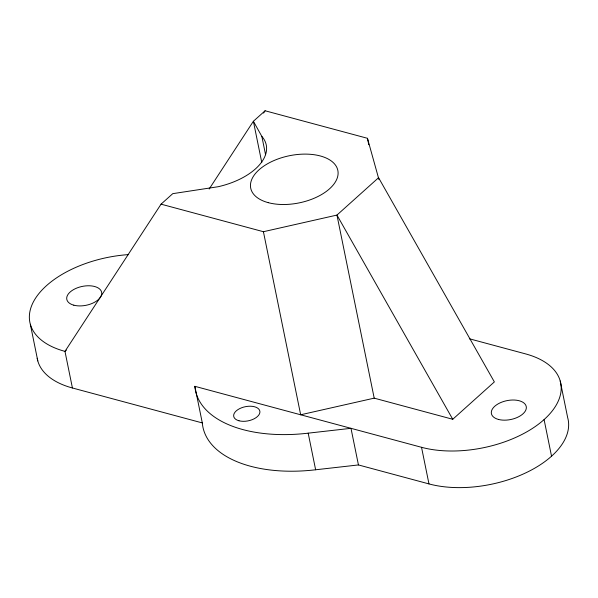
<?xml version="1.0" encoding="UTF-8"?>
<svg xmlns="http://www.w3.org/2000/svg" width="598" height="598" viewBox="0 0 598 598"><rect width="100%" height="100%" fill="white"/><g stroke="black" fill="none" stroke-linecap="round" stroke-linejoin="round"><path stroke-width="0.9" d="M378.945 179.542L367.464 138.302L265.101 110.765L253.388 121.274L261.849 136.419A57.789 31.305 -11.5 0 1 218.143 186.726L172.77 193.655L161.056 204.165L64.973 351.37L72.425 387.982L202.311 422.928A120.243 65.137 -11.5 0 0 315.632 469.774L358.441 464.938L428.975 483.917A88.9 48.161 -11.5 0 0 526.262 472.622A88.9 48.161 -11.5 0 0 567.666 417.613L560.214 380.993M209.165 189.035L253.388 121.274L261.767 162.469M263.576 113.097L265.101 110.765M66.356 350.129L64.973 351.37A88.9 48.161 -11.5 0 1 35.753 297.879A88.9 48.161 -11.5 0 1 128.667 254.591M263.419 231.71L300.667 414.78L374.199 398.148L452.746 419.28L494.359 381.92L378.571 177.711L336.951 215.078L263.419 231.71L161.056 204.165M202.311 422.928L194.858 386.315A120.243 65.137 -11.5 0 0 308.187 433.161L350.989 428.325L358.441 464.938M469.325 338.76L525.575 353.896A88.9 48.161 -11.5 0 1 544.09 419.579L551.535 456.192M194.858 386.315L421.53 447.304A88.9 48.161 -11.5 0 0 544.09 419.579M452.746 419.28L336.951 215.078L374.199 398.148M367.464 138.302L368.772 144.709M421.53 447.304L428.975 483.917M261.849 136.419L265.572 154.725M308.187 433.161L315.632 469.774M30.334 324.273L37.786 360.886M72.425 387.982A88.9 48.161 -11.5 0 1 37.188 358.262M268.27 202.662A44.454 24.077 -11.5 0 0 337.833 175.857A44.454 24.077 -11.5 0 0 276.747 159.419A44.454 24.077 -11.5 0 0 268.27 202.662M238.983 420.775A13.335 7.221 -11.5 0 0 259.846 412.732A13.335 7.221 -11.5 0 0 241.525 407.806A13.335 7.221 -11.5 0 0 238.983 420.775M498.418 419.43A17.783 9.635 -11.5 0 0 526.24 408.703A17.783 9.635 -11.5 0 0 501.804 402.133A17.783 9.635 -11.5 0 0 498.418 419.43M73.808 305.182A17.783 9.635 -11.5 0 0 101.638 294.463A17.783 9.635 -11.5 0 0 77.202 287.885A17.783 9.635 -11.5 0 0 73.808 305.182"/></g></svg>
